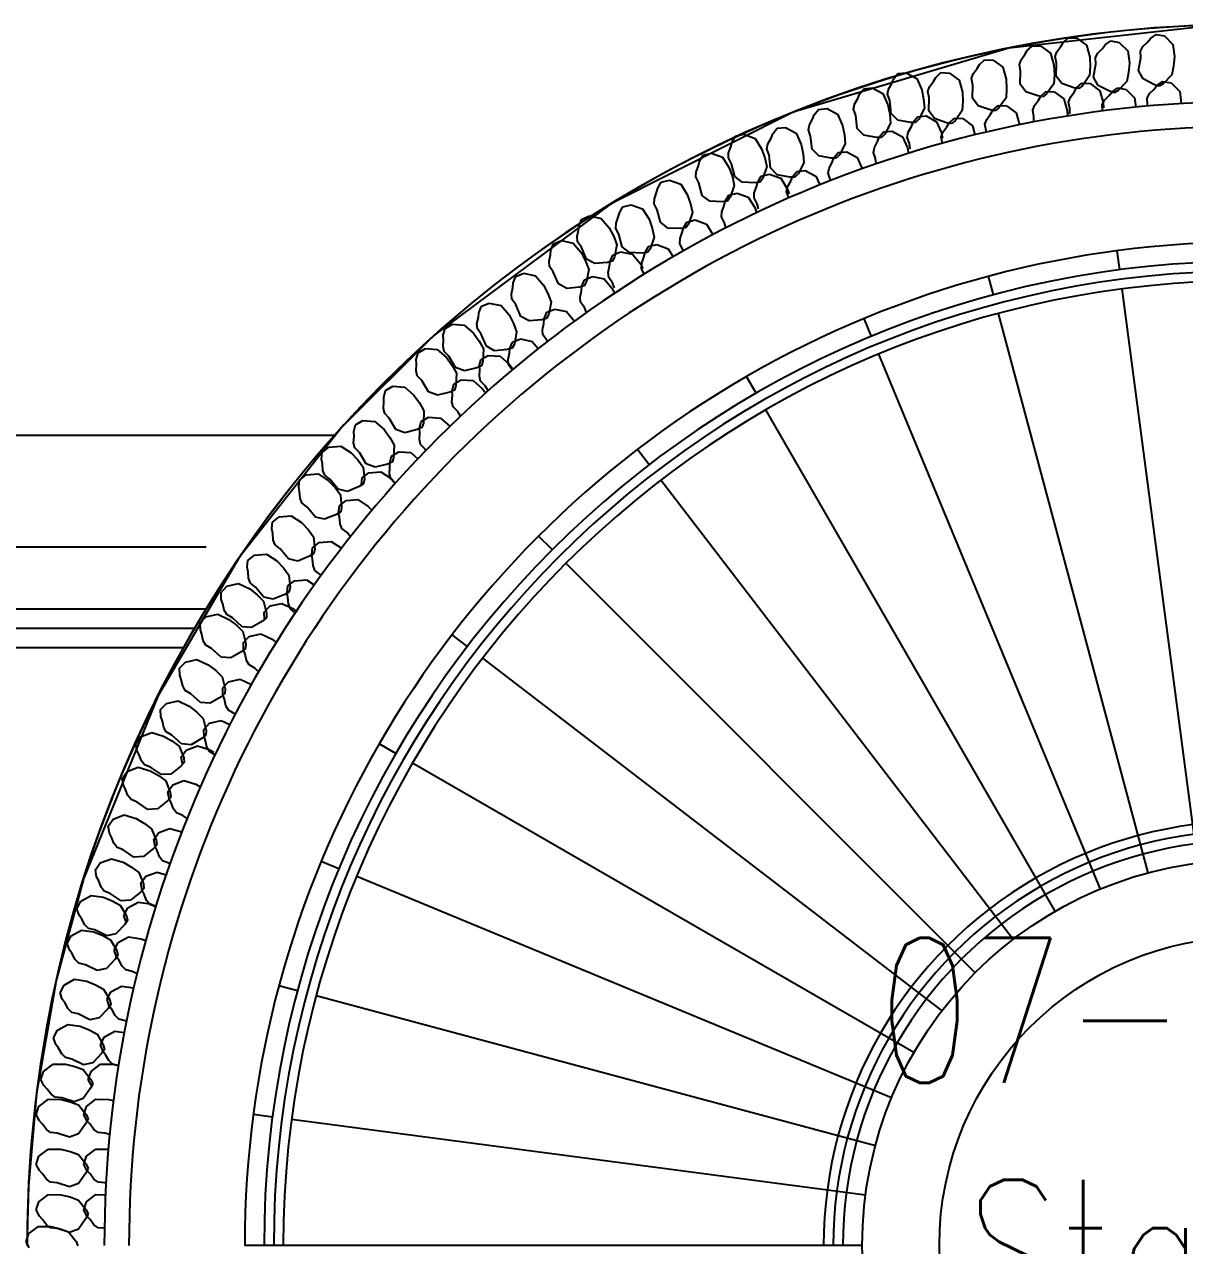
# Model space of a CAD drawing. Extents: x 11182 to 734459, y -1391328 to 152085.
# Drawn here: x 296569 to 299575, y -646761 to -643597 of the extents above; entities that cross this region are included whole.
import ezdxf
from ezdxf.enums import TextEntityAlignment as Align

# ---------------------------------------------------------------- set-up
doc = ezdxf.new("R2010")
doc.units = 0
doc.header["$LTSCALE"] = 500
doc.header["$MEASUREMENT"] = 0
for name, color, linetype in [('0_room_data', 7, 'CONTINUOUS'), ('1_Wall_Exist', 251, 'CONTINUOUS'), ('3_Text', 7, 'CONTINUOUS')]:
    doc.layers.add(name, color=color, linetype=linetype)
doc.styles.add('1_200', font='simplex.shx', dxfattribs={"width": 0.75, "height": 460})

# ---------------------------------------------------------------- blocks, each defined once
blk = doc.blocks.new('room_data')
at = {"layer": '3_Text', "style": '1_200', "width": 0.75}
for tag, p in [('ROOMNUM', (0, 0)), ('ROOMUSE', (0, -575))]:
    blk.add_attdef(tag, text='', height=345, dxfattribs=at).set_placement(p, align=Align.MIDDLE_CENTER)

msp = doc.modelspace()

# ---------------------------------------------------------------- linework, layer by layer
at = {"layer": '1_Wall_Exist'}
for p, q in [((299664.9, -643598.2), (299120.1, -643658.6)), ((299486.6, -643633.3), (299501.3, -643623)), ((299501.3, -643623), (299522.9, -643627.1)), ((299522.9, -643627.1), (299545, -643648.9)), ((299120.1, -643658.6), (298561.4, -643825)), ((299167.7, -643664.8), (299180.9, -643652.6)), ((299180.9, -643652.6), (299202.8, -643653.5)), ((299202.8, -643653.5), (299227.8, -643671.9)), ((299244.5, -643667.9), (299254.6, -643654.4)), ((299254.6, -643654.4), (299260.7, -643643.8)), ((299260.7, -643643.8), (299273.9, -643631.6)), ((299273.9, -643631.6), (299295.8, -643632.5)), ((299295.8, -643632.5), (299320.8, -643650.9)), ((299320.8, -643650.9), (299329.5, -643681.8)), ((299350.3, -643671.6), (299362.2, -643659.7)), ((299362.2, -643659.7), (299369.8, -643650.1)), ((299369.8, -643650.1), (299384.5, -643639.8)), ((299384.5, -643639.8), (299406.1, -643643.9)), ((299406.1, -643643.9), (299428.2, -643665.7)), ((299460.9, -643666.5), (299467.1, -643654.8)), ((299467.1, -643654.8), (299479, -643642.9)), ((299479, -643642.9), (299486.6, -643633.3)), ((299545, -643648.9), (299549.2, -643680.7)), ((299044, -643701.2), (299057.1, -643688.9)), ((299057.1, -643688.9), (299079.1, -643689.9)), ((299079.1, -643689.9), (299104, -643708.3)), ((299147.1, -643701.4), (299151.5, -643688.9)), ((299151.5, -643688.9), (299161.6, -643675.4)), ((299161.6, -643675.4), (299167.7, -643664.8)), ((299227.8, -643671.9), (299236.5, -643702.8)), ((299240.1, -643680.4), (299244.5, -643667.9)), ((299243.3, -643697.2), (299240.1, -643680.4)), ((299329.5, -643681.8), (299330.8, -643706.6)), ((299344.1, -643683.3), (299350.3, -643671.6)), ((299344.9, -643700.4), (299344.1, -643683.3)), ((299428.2, -643665.7), (299432.4, -643697.5)), ((299456, -643716.9), (299461.7, -643683.6)), ((299461.7, -643683.6), (299460.9, -643666.5)), ((299549.2, -643680.7), (299546.9, -643705.4)), ((298820.9, -643738.7), (298832.1, -643724.8)), ((298832.1, -643724.8), (298854, -643722.6)), ((298854, -643722.6), (298881.4, -643737.3)), ((298930.8, -643734.4), (298943.9, -643722.2)), ((298943.9, -643722.2), (298965.9, -643723.1)), ((298965.9, -643723.1), (298990.8, -643741.5)), ((299023.3, -643737.7), (299027.8, -643725.2)), ((299027.8, -643725.2), (299037.9, -643711.8)), ((299037.9, -643711.8), (299044, -643701.2)), ((299104, -643708.3), (299112.7, -643739.2)), ((299150.3, -643718.2), (299147.1, -643701.4)), ((299149.4, -643751.9), (299150.3, -643718.2)), ((299236.5, -643702.8), (299237.8, -643727.6)), ((299242.4, -643730.9), (299243.3, -643697.2)), ((299330.8, -643706.6), (299329.2, -643729.8)), ((299339.2, -643733.7), (299344.9, -643700.4)), ((299430.2, -643722.2), (299425.3, -643745)), ((299432.4, -643697.5), (299430.2, -643722.2)), ((299467.7, -643738.6), (299456, -643716.9)), ((299546.9, -643705.4), (299542.1, -643728.2)), ((298808.3, -643764.9), (298816.3, -643750.1)), ((298816.3, -643750.1), (298820.9, -643738.7)), ((298881.4, -643737.3), (298894.4, -643766.6)), ((298914.6, -643758.5), (298924.6, -643745)), ((298924.6, -643745), (298930.8, -643734.4)), ((298990.8, -643741.5), (298999.5, -643772.4)), ((299026.5, -643754.5), (299023.3, -643737.7)), ((299025.6, -643788.3), (299026.5, -643754.5)), ((299112.7, -643739.2), (299114, -643763.9)), ((299164, -643771.7), (299149.4, -643751.9)), ((299236.2, -643750.8), (299217.6, -643777)), ((299237.8, -643727.6), (299236.2, -643750.8)), ((299257, -643750.7), (299242.4, -643730.9)), ((299288.3, -643761.4), (299257, -643750.7)), ((299295.4, -643761.8), (299308.6, -643749.6)), ((299310.6, -643756), (299301.2, -643763.5)), ((299308.6, -643749.6), (299330.5, -643750.5)), ((299329.2, -643729.8), (299310.6, -643756)), ((299330.5, -643750.5), (299355.5, -643769)), ((299350.9, -643755.4), (299339.2, -643733.7)), ((299380.3, -643770.4), (299350.9, -643755.4)), ((299425.3, -643745), (299403.2, -643768.2)), ((299497.1, -643753.6), (299467.7, -643738.6)), ((299496.5, -643764.6), (299504.1, -643755)), ((299509.6, -643757.5), (299497.1, -643753.6)), ((299504.1, -643755), (299518.8, -643744.8)), ((299520, -643751.4), (299509.6, -643757.5)), ((299518.8, -643744.8), (299540.5, -643748.8)), ((299542.1, -643728.2), (299520, -643751.4)), ((299540.5, -643748.8), (299562.5, -643770.6)), ((298728.3, -643789.1), (298732.9, -643777.7)), ((298732.9, -643777.7), (298744.1, -643763.8)), ((298744.1, -643763.8), (298766, -643761.6)), ((298766, -643761.6), (298793.4, -643776.3)), ((298793.4, -643776.3), (298806.4, -643805.6)), ((298805.7, -643777.9), (298808.3, -643764.9)), ((298811.2, -643794.1), (298805.7, -643777.9)), ((298894.4, -643766.6), (298899.1, -643790.9)), ((298910.1, -643771), (298914.6, -643758.5)), ((298913.3, -643787.8), (298910.1, -643771)), ((298912.4, -643821.5), (298913.3, -643787.8)), ((298999.5, -643772.4), (299000.8, -643797.2)), ((299040.3, -643808.1), (299025.6, -643788.3)), ((299112.5, -643787.2), (299093.9, -643813.4)), ((299114, -643763.9), (299112.5, -643787.2)), ((299195.3, -643782.4), (299164, -643771.7)), ((299208.2, -643784.5), (299195.3, -643782.4)), ((299196.3, -643793.4), (299202.4, -643782.8)), ((299202.4, -643782.8), (299215.6, -643770.6)), ((299217.6, -643777), (299208.2, -643784.5)), ((299215.6, -643770.6), (299237.5, -643771.5)), ((299237.5, -643771.5), (299262.5, -643790)), ((299274.8, -643798.4), (299279.2, -643785.9)), ((299279.2, -643785.9), (299289.3, -643772.4)), ((299301.2, -643763.5), (299288.3, -643761.4)), ((299289.3, -643772.4), (299295.4, -643761.8)), ((299355.5, -643769), (299364.2, -643799.8)), ((299367.8, -643793.3), (299379.7, -643781.4)), ((299379.7, -643781.4), (299387.3, -643771.8)), ((299392.8, -643774.3), (299380.3, -643770.4)), ((299387.3, -643771.8), (299402, -643761.6)), ((299403.2, -643768.2), (299392.8, -643774.3)), ((299402, -643761.6), (299423.7, -643765.6)), ((299423.7, -643765.6), (299445.7, -643787.4)), ((299445.7, -643787.4), (299449, -643811.6)), ((299478.5, -643788.3), (299484.6, -643776.5)), ((299479.3, -643805.4), (299478.5, -643788.3)), ((299484.6, -643776.5), (299496.5, -643764.6)), ((299562.5, -643770.6), (299566.8, -643802.4)), ((298615.6, -643831.3), (298626.8, -643817.4)), ((298626.8, -643817.4), (298648.7, -643815.2)), ((298648.7, -643815.2), (298676, -643829.9)), ((298717.7, -643816.9), (298720.3, -643803.9)), ((298723.2, -643833.1), (298717.7, -643816.9)), ((298720.3, -643803.9), (298728.3, -643789.1)), ((298806.4, -643805.6), (298811.1, -643829.9)), ((298815.1, -643827.6), (298811.2, -643794.1)), ((298900.9, -643814.2), (298886.2, -643842.7)), ((298899.1, -643790.9), (298900.9, -643814.2)), ((299000.8, -643797.2), (298999.2, -643820.4)), ((299071.6, -643818.8), (299040.3, -643808.1)), ((299084.4, -643820.9), (299071.6, -643818.8)), ((299072.5, -643829.8), (299078.7, -643819.2)), ((299078.7, -643819.2), (299091.8, -643806.9)), ((299093.9, -643813.4), (299084.4, -643820.9)), ((299091.8, -643806.9), (299113.8, -643807.9)), ((299113.8, -643807.9), (299138.7, -643826.3)), ((299181.8, -643819.4), (299186.2, -643806.9)), ((299185, -643836.2), (299181.8, -643819.4)), ((299186.2, -643806.9), (299196.3, -643793.4)), ((299262.5, -643790), (299271.2, -643820.8)), ((299278, -643815.2), (299274.8, -643798.4)), ((299277.6, -643828.8), (299278, -643815.2)), ((299361.7, -643805.1), (299367.8, -643793.3)), ((299362.4, -643821.4), (299361.7, -643805.1)), ((299364.2, -643799.8), (299364.9, -643813.5)), ((299478.7, -643808.8), (299479.3, -643805.4)), ((298561.4, -643825), (298088.5, -644062.4)), ((298602.9, -643857.5), (298611, -643842.7)), ((298611, -643842.7), (298615.6, -643831.3)), ((298676, -643829.9), (298689, -643859.2)), ((298727.1, -643866.6), (298723.2, -643833.1)), ((298811.1, -643829.9), (298812.9, -643853.2)), ((298832.4, -643845.1), (298815.1, -643827.6)), ((298864.9, -643851.2), (298832.4, -643845.1)), ((298878, -643851.5), (298864.9, -643851.2)), ((298867.5, -643862), (298872, -643850.6)), ((298872, -643850.6), (298883.3, -643836.6)), ((298886.2, -643842.7), (298878, -643851.5)), ((298883.3, -643836.6), (298905.2, -643834.5)), ((298905.2, -643834.5), (298932.5, -643849.2)), ((298927.1, -643841.3), (298912.4, -643821.5)), ((298958.3, -643852), (298927.1, -643841.3)), ((298932.5, -643849.2), (298945.5, -643878.4)), ((298965.5, -643852.4), (298978.6, -643840.2)), ((298980.6, -643846.6), (298971.2, -643854.1)), ((298978.6, -643840.2), (299000.6, -643841.1)), ((298999.2, -643820.4), (298980.6, -643846.6)), ((299000.6, -643841.1), (299025.5, -643859.6)), ((299058, -643855.8), (299062.5, -643843.2)), ((299062.5, -643843.2), (299072.5, -643829.8)), ((299138.7, -643826.3), (299147.4, -643857.1)), ((299184.6, -643849.8), (299185, -643836.2)), ((299271.2, -643820.8), (299271.9, -643834.5)), ((298411.7, -643887), (298433, -643881.7)), ((298433, -643881.7), (298462.2, -643892.4)), ((298503.7, -643891.7), (298508.2, -643880.4)), ((298508.2, -643880.4), (298519.5, -643866.4)), ((298519.5, -643866.4), (298541.4, -643864.2)), ((298541.4, -643864.2), (298568.7, -643878.9)), ((298568.7, -643878.9), (298581.7, -643908.2)), ((298600.3, -643870.5), (298602.9, -643857.5)), ((298605.9, -643886.7), (298600.3, -643870.5)), ((298689, -643859.2), (298693.8, -643883.5)), ((298744.4, -643884.1), (298727.1, -643866.6)), ((298784, -643889.6), (298795.3, -643875.6)), ((298798.2, -643881.7), (298790, -643890.5)), ((298795.3, -643875.6), (298817.2, -643873.5)), ((298812.9, -643853.2), (298798.2, -643881.7)), ((298817.2, -643873.5), (298844.5, -643888.2)), ((298856.8, -643889.8), (298859.4, -643876.8)), ((298859.4, -643876.8), (298867.5, -643862)), ((298944.8, -643889), (298949.2, -643876.5)), ((298945.5, -643878.4), (298948.1, -643891.9)), ((298949.2, -643876.5), (298959.3, -643863)), ((298971.2, -643854.1), (298958.3, -643852)), ((298959.3, -643863), (298965.5, -643852.4)), ((299025.5, -643859.6), (299032.1, -643883)), ((299061.2, -643872.5), (299058, -643855.8)), ((299061.1, -643876.1), (299061.2, -643872.5)), ((298393.8, -643930.1), (298399.6, -643914.3)), ((298399.6, -643914.3), (298402.5, -643902.4)), ((298402.5, -643902.4), (298411.7, -643887)), ((298462.2, -643892.4), (298479.2, -643919.5)), ((298493, -643919.5), (298495.6, -643906.5)), ((298495.6, -643906.5), (298503.7, -643891.7)), ((298581.7, -643908.2), (298586.5, -643932.5)), ((298609.8, -643920.2), (298605.9, -643886.7)), ((298695.6, -643906.8), (298680.9, -643935.3)), ((298693.8, -643883.5), (298695.6, -643906.8)), ((298776.9, -643890.2), (298744.4, -643884.1)), ((298771.4, -643915.8), (298779.5, -643901)), ((298790, -643890.5), (298776.9, -643890.2)), ((298779.5, -643901), (298784, -643889.6)), ((298844.5, -643888.2), (298857.5, -643917.4)), ((298862.4, -643905.9), (298856.8, -643889.8)), ((298863.9, -643919.4), (298862.4, -643905.9)), ((298947.9, -643905.1), (298944.8, -643889)), ((298318.5, -643951.4), (298327.7, -643936)), ((298327.7, -643936), (298349, -643930.7)), ((298349, -643930.7), (298378.2, -643941.4)), ((298378.2, -643941.4), (298395.2, -643968.5)), ((298393, -643943.3), (298393.8, -643930.1)), ((298400.8, -643958.5), (298393, -643943.3)), ((298479.2, -643919.5), (298487.4, -643942.9)), ((298487.4, -643942.9), (298492.5, -643965.7)), ((298498.6, -643935.7), (298493, -643919.5)), ((298502.5, -643969.2), (298498.6, -643935.7)), ((298586.5, -643932.5), (298588.3, -643955.8)), ((298627.1, -643937.7), (298609.8, -643920.2)), ((298659.6, -643943.8), (298627.1, -643937.7)), ((298672.7, -643944.1), (298659.6, -643943.8)), ((298662.1, -643954.6), (298666.7, -643943.2)), ((298666.7, -643943.2), (298678, -643929.2)), ((298680.9, -643935.3), (298672.7, -643944.1)), ((298678, -643929.2), (298699.8, -643927.1)), ((298699.8, -643927.1), (298727.2, -643941.8)), ((298727.2, -643941.8), (298740.1, -643971)), ((298768.8, -643928.8), (298771.4, -643915.8)), ((298774.4, -643944.9), (298768.8, -643928.8)), ((298775.9, -643958.4), (298774.4, -643944.9)), ((298857.5, -643917.4), (298860.1, -643930.9)), ((298309.8, -643979.1), (298315.6, -643963.3)), ((298315.6, -643963.3), (298318.5, -643951.4)), ((298395.2, -643968.5), (298403.4, -643991.9)), ((298409.5, -643991.2), (298400.8, -643958.5)), ((298492.5, -643965.7), (298482, -643996)), ((298519.8, -643986.7), (298502.5, -643969.2)), ((298559.4, -643992.2), (298570.6, -643978.3)), ((298570.6, -643978.3), (298592.5, -643976.1)), ((298588.3, -643955.8), (298573.6, -643984.3)), ((298592.5, -643976.1), (298619.8, -643990.8)), ((298651.5, -643982.4), (298654.1, -643969.4)), ((298654.1, -643969.4), (298662.1, -643954.6)), ((298210, -644021.2), (298219.2, -644005.7)), ((298219.2, -644005.7), (298240.5, -644000.5)), ((298240.5, -644000.5), (298269.7, -644011.1)), ((298309, -643992.3), (298309.8, -643979.1)), ((298316.8, -644007.5), (298309, -643992.3)), ((298325.5, -644040.2), (298316.8, -644007.5)), ((298403.4, -643991.9), (298408.5, -644014.7)), ((298429.1, -644006.1), (298409.5, -643991.2)), ((298462.1, -644007.5), (298429.1, -644006.1)), ((298475.1, -644005.9), (298462.1, -644007.5)), ((298466.2, -644017.8), (298469.1, -644005.9)), ((298469.1, -644005.9), (298478.2, -643990.5)), ((298482, -643996), (298475.1, -644005.9)), ((298478.2, -643990.5), (298499.6, -643985.2)), ((298499.6, -643985.2), (298528.7, -643995.8)), ((298552.3, -643992.9), (298519.8, -643986.7)), ((298528.7, -643995.8), (298545.8, -644023)), ((298546.7, -644018.4), (298554.8, -644003.6)), ((298565.3, -643993.1), (298552.3, -643992.9)), ((298554.8, -644003.6), (298559.4, -643992.2)), ((298573.6, -643984.3), (298565.3, -643993.1)), ((298619.8, -643990.8), (298629.7, -644013.1)), ((298657, -643998.5), (298651.5, -643982.4)), ((298657.4, -644002), (298657, -643998.5)), ((298201.3, -644048.8), (298207.1, -644033.1)), ((298207.1, -644033.1), (298210, -644021.2)), ((298269.7, -644011.1), (298286.7, -644038.3)), ((298286.7, -644038.3), (298294.9, -644061.7)), ((298345.1, -644055.1), (298325.5, -644040.2)), ((298385.1, -644054.9), (298394.2, -644039.5)), ((298394.2, -644039.5), (298415.6, -644034.2)), ((298408.5, -644014.7), (298398, -644045)), ((298415.6, -644034.2), (298444.7, -644044.8)), ((298459.6, -644046.8), (298460.3, -644033.6)), ((298460.3, -644033.6), (298466.2, -644017.8)), ((298544.1, -644031.4), (298546.7, -644018.4)), ((298549.5, -644046.9), (298544.1, -644031.4)), ((298545.8, -644023), (298550.3, -644035.9)), ((298088.5, -644062.4), (297630.2, -644403.4)), ((298110.8, -644085), (298119.9, -644069.5)), ((298119.9, -644069.5), (298141.3, -644064.3)), ((298141.3, -644064.3), (298170.4, -644074.9)), ((298200.5, -644062.1), (298201.3, -644048.8)), ((298208.3, -644077.3), (298200.5, -644062.1)), ((298294.9, -644061.7), (298300, -644084.4)), ((298378.1, -644056.5), (298345.1, -644055.1)), ((298376.3, -644082.6), (298382.2, -644066.8)), ((298391.1, -644054.9), (298378.1, -644056.5)), ((298382.2, -644066.8), (298385.1, -644054.9)), ((298398, -644045), (298391.1, -644054.9)), ((298444.7, -644044.8), (298461.8, -644072)), ((298467.4, -644062), (298459.6, -644046.8)), ((298461.8, -644072), (298466.3, -644084.9)), ((298470.9, -644075.2), (298467.4, -644062)), ((298006.1, -644118.3), (298013, -644101.7)), ((298013, -644101.7), (298033.4, -644093.5)), ((298033.4, -644093.5), (298063.7, -644099.9)), ((298063.7, -644099.9), (298084.5, -644124.3)), ((298102, -644112.6), (298107.9, -644096.9)), ((298107.9, -644096.9), (298110.8, -644085)), ((298170.4, -644074.9), (298187.5, -644102.1)), ((298187.5, -644102.1), (298195.7, -644125.5)), ((298217, -644109.9), (298208.3, -644077.3)), ((298285.7, -644109.2), (298307.1, -644103.9)), ((298300, -644084.4), (298289.5, -644114.8)), ((298307.1, -644103.9), (298336.2, -644114.6)), ((298375.6, -644095.8), (298376.3, -644082.6)), ((298383.4, -644111), (298375.6, -644095.8)), ((298001.4, -644146.9), (298005, -644130.5)), ((298005, -644130.5), (298006.1, -644118.3)), ((298084.5, -644124.3), (298095.9, -644146.3)), ((298101.3, -644125.9), (298102, -644112.6)), ((298109.1, -644141.1), (298101.3, -644125.9)), ((298195.7, -644125.5), (298200.7, -644148.2)), ((298236.6, -644124.8), (298217, -644109.9)), ((298269.6, -644126.3), (298236.6, -644124.8)), ((298267.8, -644152.3), (298273.7, -644136.6)), ((298282.6, -644124.6), (298269.6, -644126.3)), ((298273.7, -644136.6), (298276.6, -644124.6)), ((298276.6, -644124.6), (298285.7, -644109.2)), ((298289.5, -644114.8), (298282.6, -644124.6)), ((298336.2, -644114.6), (298353.2, -644141.7)), ((298386.9, -644124.2), (298383.4, -644111)), ((297933.1, -644182.3), (297940, -644165.7)), ((297940, -644165.7), (297960.4, -644157.5)), ((297960.4, -644157.5), (297990.7, -644163.9)), ((297990.7, -644163.9), (298011.5, -644188.3)), ((298002.5, -644160.2), (298001.4, -644146.9)), ((298012.4, -644174.1), (298002.5, -644160.2)), ((298095.9, -644146.3), (298104.2, -644168.1)), ((298104.2, -644168.1), (298098.1, -644199.7)), ((298117.7, -644173.7), (298109.1, -644141.1)), ((298186.5, -644173), (298207.8, -644167.7)), ((298200.7, -644148.2), (298190.2, -644178.6)), ((298207.8, -644167.7), (298237, -644178.4)), ((298267.1, -644165.6), (298267.8, -644152.3)), ((298274.9, -644180.8), (298267.1, -644165.6)), ((297928.4, -644210.9), (297932, -644194.5)), ((297932, -644194.5), (297933.1, -644182.3)), ((298011.5, -644188.3), (298022.9, -644210.3)), ((298025.6, -644205.2), (298012.4, -644174.1)), ((298086.7, -644211.3), (298093.6, -644194.7)), ((298098.1, -644199.7), (298092.7, -644210.4)), ((298093.6, -644194.7), (298113.9, -644186.4)), ((298113.9, -644186.4), (298144.3, -644192.8)), ((298137.3, -644188.6), (298117.7, -644173.7)), ((298170.4, -644190), (298137.3, -644188.6)), ((298144.3, -644192.8), (298165, -644217.3)), ((298183.3, -644188.4), (298170.4, -644190)), ((298174.4, -644200.3), (298177.3, -644188.4)), ((298177.3, -644188.4), (298186.5, -644173)), ((298190.2, -644178.6), (298183.3, -644188.4)), ((298237, -644178.4), (298249.9, -644199)), ((298275.8, -644184.2), (298274.9, -644180.8)), ((299407.1, -644233.1), (299400.6, -644183.6)), ((297929.5, -644224.2), (297928.4, -644210.9)), ((297939.4, -644238.1), (297929.5, -644224.2)), ((298022.9, -644210.3), (298031.2, -644232.1)), ((298047.2, -644217.1), (298025.6, -644205.2)), ((298080.1, -644213.8), (298047.2, -644217.1)), ((298092.7, -644210.4), (298080.1, -644213.8)), ((298082, -644239.9), (298085.5, -644223.5)), ((298085.5, -644223.5), (298086.7, -644211.3)), ((298165, -644217.3), (298171.4, -644229.4)), ((298167.8, -644229.4), (298168.5, -644216.1)), ((298175.3, -644243.9), (298167.8, -644229.4)), ((298168.5, -644216.1), (298174.4, -644200.3)), ((297835.7, -644266.8), (297842.5, -644250.2)), ((297842.5, -644250.2), (297862.9, -644241.9)), ((297862.9, -644241.9), (297893.3, -644248.3)), ((297893.3, -644248.3), (297914, -644272.8)), ((297952.6, -644269.2), (297939.4, -644238.1)), ((298013.7, -644275.3), (298020.6, -644258.7)), ((298020.6, -644258.7), (298040.9, -644250.4)), ((298031.2, -644232.1), (298025.1, -644263.7)), ((298040.9, -644250.4), (298071.3, -644256.8)), ((298071.3, -644256.8), (298092, -644281.3)), ((298083.1, -644253.1), (298082, -644239.9)), ((298093, -644267), (298083.1, -644253.1)), ((299080, -644298.2), (299067, -644249.9)), ((297830.9, -644295.4), (297834.5, -644279)), ((297834.5, -644279), (297835.7, -644266.8)), ((297914, -644272.8), (297925.4, -644294.8)), ((297974.2, -644281.1), (297952.6, -644269.2)), ((298007.1, -644277.8), (297974.2, -644281.1)), ((298019.7, -644274.4), (298007.1, -644277.8)), ((298009, -644303.9), (298012.5, -644287.5)), ((298012.5, -644287.5), (298013.7, -644275.3)), ((298025.1, -644263.7), (298019.7, -644274.4)), ((298092, -644281.3), (298098.4, -644293.4)), ((298098.3, -644279.6), (298093, -644267)), ((299609.4, -645769.9), (299413.6, -644282.7)), ((297753.3, -644327.5), (297773.7, -644319.2)), ((297773.7, -644319.2), (297804.1, -644325.6)), ((297804.1, -644325.6), (297824.8, -644350.1)), ((297832.1, -644308.7), (297830.9, -644295.4)), ((297842, -644322.6), (297832.1, -644308.7)), ((297855.1, -644353.6), (297842, -644322.6)), ((297925.4, -644294.8), (297933.7, -644316.6)), ((297933.7, -644316.6), (297927.6, -644348.1)), ((298010.1, -644317.1), (298009, -644303.9)), ((298020, -644331), (298010.1, -644317.1)), ((297741.7, -644372.7), (297745.3, -644356.3)), ((297745.3, -644356.3), (297746.5, -644344.1)), ((297746.5, -644344.1), (297753.3, -644327.5)), ((297824.8, -644350.1), (297836.3, -644372.1)), ((297876.7, -644365.6), (297855.1, -644353.6)), ((297916.2, -644359.7), (297923.1, -644343.1)), ((297927.6, -644348.1), (297922.2, -644358.9)), ((297923.1, -644343.1), (297943.5, -644334.9)), ((297943.5, -644334.9), (297973.8, -644341.3)), ((297973.8, -644341.3), (297994.5, -644365.7)), ((298025.3, -644343.6), (298020, -644331)), ((299481.1, -645795.4), (299092.9, -644346.5)), ((297654.5, -644402.7), (297658.9, -644385.3)), ((297658.9, -644385.3), (297677.9, -644374.2)), ((297677.9, -644374.2), (297708.9, -644376.2)), ((297708.9, -644376.2), (297732.9, -644397.5)), ((297742.9, -644385.9), (297741.7, -644372.7)), ((297752.8, -644399.9), (297742.9, -644385.9)), ((297836.3, -644372.1), (297844.5, -644393.9)), ((297909.6, -644362.3), (297876.7, -644365.6)), ((297922.2, -644358.9), (297909.6, -644362.3)), ((297911.5, -644388.4), (297915.1, -644371.9)), ((297912.7, -644401.6), (297911.5, -644388.4)), ((297915.1, -644371.9), (297916.2, -644359.7)), ((298764.1, -644405.4), (298745, -644359.2)), ((297630.2, -644403.4), (297391.4, -644641)), ((297653.9, -644431.7), (297655.1, -644414.9)), ((297655.1, -644414.9), (297654.5, -644402.7)), ((297732.9, -644397.5), (297747.3, -644417.7)), ((297747.3, -644417.7), (297758.6, -644438.1)), ((297766, -644430.9), (297752.8, -644399.9)), ((297827.1, -644437), (297833.9, -644420.4)), ((297833.9, -644420.4), (297854.3, -644412.2)), ((297844.5, -644393.9), (297838.5, -644425.4)), ((297854.3, -644412.2), (297884.7, -644418.6)), ((297884.7, -644418.6), (297900.4, -644437.2)), ((297922.5, -644415.5), (297912.7, -644401.6)), ((297923.9, -644418.8), (297922.5, -644415.5)), ((297584.5, -644465.7), (297588.9, -644448.3)), ((297588.9, -644448.3), (297607.9, -644437.2)), ((297607.9, -644437.2), (297638.9, -644439.2)), ((297638.9, -644439.2), (297662.9, -644460.5)), ((297656.9, -644444.6), (297653.9, -644431.7)), ((297668.7, -644457), (297656.9, -644444.6)), ((297758.6, -644438.1), (297757.1, -644470.1)), ((297787.5, -644442.9), (297766, -644430.9)), ((297820.4, -644439.6), (297787.5, -644442.9)), ((297833, -644436.1), (297820.4, -644439.6)), ((297822.3, -644465.6), (297825.9, -644449.2)), ((297825.9, -644449.2), (297827.1, -644437)), ((297838.5, -644425.4), (297833, -644436.1)), ((299357.3, -645837.4), (298783.2, -644451.6)), ((297583.9, -644494.7), (297585.1, -644477.9)), ((297585.1, -644477.9), (297584.5, -644465.7)), ((297662.9, -644460.5), (297677.3, -644480.7)), ((297686.1, -644485.9), (297668.7, -644457)), ((297677.3, -644480.7), (297688.6, -644501.1)), ((297753.2, -644481.5), (297741.3, -644486.7)), ((297747.5, -644483.2), (297751.9, -644465.8)), ((297749.1, -644491.5), (297748.5, -644479.2)), ((297751.9, -644465.8), (297770.9, -644454.8)), ((297757.1, -644470.1), (297753.2, -644481.5)), ((297770.9, -644454.8), (297801.9, -644456.8)), ((297801.9, -644456.8), (297825.9, -644478)), ((297823.5, -644478.9), (297822.3, -644465.6)), ((297832.9, -644492.2), (297823.5, -644478.9)), ((297825.9, -644478), (297833.8, -644489.1)), ((297586.9, -644507.6), (297583.9, -644494.7)), ((297598.7, -644520), (297586.9, -644507.6)), ((297709.2, -644494.7), (297686.1, -644485.9)), ((297688.6, -644501.1), (297687.1, -644533.1)), ((297741.3, -644486.7), (297709.2, -644494.7)), ((297747.9, -644508.2), (297749.1, -644491.5)), ((297750.9, -644521.2), (297747.9, -644508.2)), ((298464.9, -644552.9), (298439.9, -644509.6)), ((297500, -644563.2), (297504.5, -644545.8)), ((297504.5, -644545.8), (297523.5, -644534.7)), ((297523.5, -644534.7), (297554.4, -644536.7)), ((297554.4, -644536.7), (297578.4, -644558)), ((297616.1, -644548.9), (297598.7, -644520)), ((297683.2, -644544.5), (297671.3, -644549.7)), ((297677.5, -644546.2), (297681.9, -644528.8)), ((297678.1, -644558.5), (297677.5, -644546.2)), ((297681.9, -644528.8), (297700.9, -644517.8)), ((297687.1, -644533.1), (297683.2, -644544.5)), ((297700.9, -644517.8), (297731.9, -644519.8)), ((297731.9, -644519.8), (297755.9, -644541)), ((297762.7, -644533.5), (297750.9, -644521.2)), ((297755.9, -644541), (297763.8, -644552.1)), ((297769.7, -644545.2), (297762.7, -644533.5)), ((297499.4, -644592.2), (297500.6, -644575.4)), ((297500.6, -644575.4), (297500, -644563.2)), ((297578.4, -644558), (297592.9, -644578.1)), ((297592.9, -644578.1), (297604.2, -644598.6)), ((297639.2, -644557.7), (297616.1, -644548.9)), ((297671.3, -644549.7), (297639.2, -644557.7)), ((297676.9, -644575.2), (297678.1, -644558.5)), ((297679.9, -644588.2), (297676.9, -644575.2)), ((297502.5, -644605.1), (297499.4, -644592.2)), ((297514.2, -644617.5), (297502.5, -644605.1)), ((297604.2, -644598.6), (297602.7, -644630.6)), ((297691.7, -644600.5), (297679.9, -644588.2)), ((297698.7, -644612.2), (297691.7, -644600.5)), ((299239.9, -645895.2), (298489.9, -644596.2)), ((297391.4, -644641), (297125.8, -644978.8)), ((297422.8, -644652.4), (297427.2, -644635)), ((297427.2, -644635), (297446.2, -644623.9)), ((297446.2, -644623.9), (297477.2, -644625.9)), ((297477.2, -644625.9), (297501.2, -644647.2)), ((297531.7, -644646.4), (297514.2, -644617.5)), ((297598.8, -644642), (297586.8, -644647.2)), ((297593, -644643.7), (297597.5, -644626.3)), ((297597.5, -644626.3), (297616.5, -644615.2)), ((297602.7, -644630.6), (297598.8, -644642)), ((297616.5, -644615.2), (297647.4, -644617.3)), ((297647.4, -644617.3), (297671.4, -644638.5)), ((290889.8, -644661.3), (297373.3, -644661.3)), ((297422.1, -644681.4), (297423.3, -644664.6)), ((297423.3, -644664.6), (297422.8, -644652.4)), ((297501.2, -644647.2), (297515.6, -644667.3)), ((297515.6, -644667.3), (297526.9, -644687.7)), ((297554.7, -644655.2), (297531.7, -644646.4)), ((297586.8, -644647.2), (297554.7, -644655.2)), ((297592.4, -644672.7), (297593.6, -644656)), ((297595.4, -644685.7), (297592.4, -644672.7)), ((297593.6, -644656), (297593, -644643.7)), ((297338.7, -644723.8), (297340.6, -644706)), ((297340.6, -644706), (297357.9, -644692.3)), ((297357.9, -644692.3), (297388.8, -644689.9)), ((297388.8, -644689.9), (297415.6, -644707.5)), ((297425.2, -644694.3), (297422.1, -644681.4)), ((297436.9, -644706.7), (297425.2, -644694.3)), ((297520.2, -644715.5), (297539.2, -644704.4)), ((297526.9, -644687.7), (297525.4, -644719.8)), ((297539.2, -644704.4), (297570.1, -644706.4)), ((297607.2, -644698), (297595.4, -644685.7)), ((297609, -644701.1), (297607.2, -644698)), ((298187.6, -644738.2), (298157.2, -644698.6)), ((297341.1, -644735.8), (297338.7, -644723.8)), ((297342.3, -644752.6), (297341.1, -644735.8)), ((297415.6, -644707.5), (297432.8, -644725.4)), ((297432.8, -644725.4), (297446.8, -644744)), ((297454.4, -644735.6), (297436.9, -644706.7)), ((297477.5, -644744.3), (297454.4, -644735.6)), ((297509.6, -644736.4), (297477.5, -644744.3)), ((297521.5, -644731.2), (297509.6, -644736.4)), ((297515.8, -644732.9), (297520.2, -644715.5)), ((297516.3, -644745.1), (297515.8, -644732.9)), ((297525.4, -644719.8), (297521.5, -644731.2)), ((297570.1, -644706.4), (297588.4, -644722.6)), ((297281.6, -644778), (297298.9, -644764.3)), ((297298.9, -644764.3), (297329.8, -644761.9)), ((297329.8, -644761.9), (297356.6, -644779.5)), ((297347.1, -644765), (297342.3, -644752.6)), ((297360.5, -644775.6), (297347.1, -644765)), ((297444.1, -644772.4), (297461.4, -644758.8)), ((297446.8, -644744), (297449.9, -644775.9)), ((297461.4, -644758.8), (297492.3, -644756.4)), ((297492.3, -644756.4), (297519.1, -644774)), ((297515.1, -644761.9), (297516.3, -644745.1)), ((297518.2, -644774.8), (297515.1, -644761.9)), ((297279.7, -644795.8), (297281.6, -644778)), ((297282.1, -644807.8), (297279.7, -644795.8)), ((297356.6, -644779.5), (297373.8, -644797.4)), ((297381.9, -644801.7), (297360.5, -644775.6)), ((297373.8, -644797.4), (297387.8, -644816)), ((297436.6, -644794.6), (297406, -644807.1)), ((297447.7, -644787.8), (297436.6, -644794.6)), ((297442.2, -644790.3), (297444.1, -644772.4)), ((297449.9, -644775.9), (297447.7, -644787.8)), ((297529.4, -644786.7), (297518.2, -644774.8)), ((297519.1, -644774), (297528.6, -644783.8)), ((299131.2, -645967.9), (298218, -644777.9)), ((297283.3, -644824.6), (297282.1, -644807.8)), ((297288.1, -644837), (297283.3, -644824.6)), ((297406, -644807.1), (297381.9, -644801.7)), ((297385.1, -644844.4), (297402.4, -644830.8)), ((297387.8, -644816), (297390.9, -644847.9)), ((297402.4, -644830.8), (297433.3, -644828.4)), ((297433.3, -644828.4), (297460.1, -644846)), ((297301.5, -644847.6), (297288.1, -644837)), ((297322.9, -644873.7), (297301.5, -644847.6)), ((297388.7, -644859.8), (297377.6, -644866.6)), ((297383.2, -644862.3), (297385.1, -644844.4)), ((297385.6, -644874.3), (297383.2, -644862.3)), ((297390.9, -644847.9), (297388.7, -644859.8)), ((297460.1, -644846), (297469.6, -644855.8)), ((297210, -644904.3), (297211.9, -644886.5)), ((297211.9, -644886.5), (297229.2, -644872.8)), ((297229.2, -644872.8), (297260.1, -644870.4)), ((297260.1, -644870.4), (297286.9, -644888)), ((297286.9, -644888), (297304.1, -644905.9)), ((297347, -644879.1), (297322.9, -644873.7)), ((297377.6, -644866.6), (297347, -644879.1)), ((297386.8, -644891.1), (297385.6, -644874.3)), ((297391.6, -644903.5), (297386.8, -644891.1)), ((297212.3, -644916.4), (297210, -644904.3)), ((297213.5, -644933.1), (297212.3, -644916.4)), ((297304.1, -644905.9), (297318.1, -644924.5)), ((297318.1, -644924.5), (297321.2, -644956.5)), ((297405, -644914), (297391.6, -644903.5)), ((297413.6, -644924.6), (297405, -644914)), ((297936.8, -644958.1), (297901.5, -644922.8)), ((297936.8, -644958.1), (297901.5, -644922.8)), ((290889.8, -644951.2), (297040.2, -644951.2)), ((297218.4, -644945.5), (297213.5, -644933.1)), ((297231.8, -644956.1), (297218.4, -644945.5)), ((297253.2, -644982.2), (297231.8, -644956.1)), ((297313.5, -644970.8), (297315.4, -644953)), ((297315.4, -644953), (297332.7, -644939.3)), ((297321.2, -644956.5), (297319, -644968.3)), ((297332.7, -644939.3), (297363.6, -644936.9)), ((297363.6, -644936.9), (297390.3, -644954.5)), ((297125.8, -644978.8), (296915.3, -645335.6)), ((297146.2, -645003.6), (297148.1, -644985.8)), ((297148.1, -644985.8), (297165.4, -644972.1)), ((297165.4, -644972.1), (297196.3, -644969.7)), ((297196.3, -644969.7), (297223.1, -644987.3)), ((297223.1, -644987.3), (297240.3, -645005.2)), ((297277.2, -644987.6), (297253.2, -644982.2)), ((297307.9, -644975.1), (297277.2, -644987.6)), ((297319, -644968.3), (297307.9, -644975.1)), ((297315.8, -644982.8), (297313.5, -644970.8)), ((297317, -644999.6), (297315.8, -644982.8)), ((297148.5, -645015.6), (297146.2, -645003.6)), ((297149.7, -645032.4), (297148.5, -645015.6)), ((297240.3, -645005.2), (297254.3, -645023.8)), ((297321.9, -645012), (297317, -644999.6)), ((297335.3, -645022.6), (297321.9, -645012)), ((299032.8, -646054.2), (297972.2, -644993.5)), ((297078.4, -645069), (297093.5, -645053)), ((297093.5, -645053), (297123.8, -645046.2)), ((297123.8, -645046.2), (297152.8, -645059.9)), ((297154.6, -645044.8), (297149.7, -645032.4)), ((297168, -645055.4), (297154.6, -645044.8)), ((297249.7, -645070.1), (297251.6, -645052.2)), ((297251.6, -645052.2), (297268.9, -645038.6)), ((297254.3, -645023.8), (297257.4, -645055.7)), ((297268.9, -645038.6), (297299.8, -645036.1)), ((297299.8, -645036.1), (297320.2, -645049.5)), ((297337.5, -645025.3), (297335.3, -645022.6)), ((297079.1, -645086.9), (297078.4, -645069)), ((297152.8, -645059.9), (297172.4, -645075.1)), ((297189.4, -645081.4), (297168, -645055.4)), ((297172.4, -645075.1), (297188.9, -645091.5)), ((297213.5, -645086.8), (297189.4, -645081.4)), ((297244.1, -645074.4), (297213.5, -645086.8)), ((297255.2, -645067.6), (297244.1, -645074.4)), ((297252, -645082.1), (297249.7, -645070.1)), ((297253.2, -645098.9), (297252, -645082.1)), ((297257.4, -645055.7), (297255.2, -645067.6)), ((290689.9, -645111.3), (297040.2, -645111.3)), ((297083.1, -645098.5), (297079.1, -645086.9)), ((297086.6, -645115), (297083.1, -645098.5)), ((297093.2, -645126.5), (297086.6, -645115)), ((297188.9, -645091.5), (297196.5, -645122.7)), ((297190.3, -645120.1), (297205.4, -645104.1)), ((297205.4, -645104.1), (297235.7, -645097.3)), ((297235.7, -645097.3), (297264.7, -645110.9)), ((297258.1, -645111.2), (297253.2, -645098.9)), ((297270.9, -645121.4), (297258.1, -645111.2)), ((297264.7, -645110.9), (297275.5, -645119.3)), ((297024.4, -645148), (297039.5, -645132)), ((297025.1, -645165.9), (297024.4, -645148)), ((297039.5, -645132), (297069.8, -645125.2)), ((297069.8, -645125.2), (297098.8, -645138.9)), ((297108, -645135.1), (297093.2, -645126.5)), ((297098.8, -645138.9), (297118.4, -645154.1)), ((297132.9, -645157.8), (297108, -645135.1)), ((297186, -645143.1), (297157.5, -645159.8)), ((297196, -645134.8), (297186, -645143.1)), ((297191, -645138), (297190.3, -645120.1)), ((297196.5, -645122.7), (297196, -645134.8)), ((290915.8, -645161.3), (297010.3, -645161.3)), ((297029.1, -645177.5), (297025.1, -645165.9)), ((297032.6, -645194), (297029.1, -645177.5)), ((297118.4, -645154.1), (297134.9, -645170.5)), ((297157.5, -645159.8), (297132.9, -645157.8)), ((297134.9, -645170.5), (297142.5, -645201.7)), ((297151.4, -645183.1), (297181.7, -645176.3)), ((297181.7, -645176.3), (297210.7, -645189.9)), ((297716.9, -645208.9), (297677.2, -645178.5)), ((290689.9, -645211.3), (296981.6, -645211.3)), ((297039.2, -645205.5), (297032.6, -645194)), ((297054, -645214.1), (297039.2, -645205.5)), ((297136.3, -645199.1), (297151.4, -645183.1)), ((297137, -645217), (297136.3, -645199.1)), ((297142.5, -645201.7), (297142, -645213.8)), ((297210.7, -645189.9), (297221.5, -645198.3)), ((296986, -645249.4), (297016.2, -645242.6)), ((297016.2, -645242.6), (297045.2, -645256.2)), ((297078.9, -645236.8), (297054, -645214.1)), ((297103.5, -645238.8), (297078.9, -645236.8)), ((297132, -645222.1), (297103.5, -645238.8)), ((297142, -645213.8), (297132, -645222.1)), ((297141, -645228.6), (297137, -645217)), ((297144.6, -645245), (297141, -645228.6)), ((298946.6, -646152.5), (297756.6, -645239.4)), ((296970.8, -645265.3), (296986, -645249.4)), ((296971.5, -645283.3), (296970.8, -645265.3)), ((297045.2, -645256.2), (297064.8, -645271.5)), ((297064.8, -645271.5), (297081.4, -645287.9)), ((297151.1, -645256.6), (297144.6, -645245)), ((297165.9, -645265.1), (297151.1, -645256.6)), ((297175.9, -645274.3), (297165.9, -645265.1)), ((296975.5, -645294.9), (296971.5, -645283.3)), ((296979.1, -645311.3), (296975.5, -645294.9)), ((297081.4, -645287.9), (297089, -645319.1)), ((297082.8, -645316.4), (297097.9, -645300.4)), ((297097.9, -645300.4), (297128.1, -645293.6)), ((297128.1, -645293.6), (297157.1, -645307.2)), ((296915.3, -645335.6), (296721.9, -645811.3)), ((296985.6, -645322.8), (296979.1, -645311.3)), ((297000.4, -645331.4), (296985.6, -645322.8)), ((297025.3, -645354.2), (297000.4, -645331.4)), ((297088.5, -645331.1), (297078.4, -645339.4)), ((297083.4, -645334.3), (297082.8, -645316.4)), ((297087.4, -645345.9), (297083.4, -645334.3)), ((297089, -645319.1), (297088.5, -645331.1)), ((296921.8, -645372.7), (296936.9, -645356.7)), ((296936.9, -645356.7), (296967.2, -645349.9)), ((296967.2, -645349.9), (296996.2, -645363.5)), ((296996.2, -645363.5), (297015.8, -645378.8)), ((297049.9, -645356.1), (297025.3, -645354.2)), ((297078.4, -645339.4), (297049.9, -645356.1)), ((297091, -645362.4), (297087.4, -645345.9)), ((297097.5, -645373.9), (297091, -645362.4)), ((296922.5, -645390.6), (296921.8, -645372.7)), ((296926.5, -645402.2), (296922.5, -645390.6)), ((297015.8, -645378.8), (297032.3, -645395.2)), ((297032.3, -645395.2), (297039.9, -645426.4)), ((297048.8, -645407.8), (297079.1, -645401)), ((297079.1, -645401), (297101.2, -645411.3)), ((297112.3, -645382.5), (297097.5, -645373.9)), ((297114.9, -645384.8), (297112.3, -645382.5)), ((296870.1, -645442.9), (296899.1, -645431.9)), ((296899.1, -645431.9), (296929.8, -645441.2)), ((296930.1, -645418.6), (296926.5, -645402.2)), ((296936.6, -645430.2), (296930.1, -645418.6)), ((296951.4, -645438.7), (296936.6, -645430.2)), ((297033.7, -645423.7), (297048.8, -645407.8)), ((297034.4, -645441.7), (297033.7, -645423.7)), ((297039.9, -645426.4), (297039.4, -645438.4)), ((296857.5, -645460.9), (296870.1, -645442.9)), ((296860.7, -645478.5), (296857.5, -645460.9)), ((296929.8, -645441.2), (296951.3, -645453.6)), ((296951.3, -645453.6), (296970.1, -645467.5)), ((296976.3, -645461.5), (296951.4, -645438.7)), ((297000.9, -645463.4), (296976.3, -645461.5)), ((297029.4, -645446.8), (297000.9, -645463.4)), ((297039.4, -645438.4), (297029.4, -645446.8)), ((297038.4, -645453.3), (297034.4, -645441.7)), ((297042, -645469.7), (297038.4, -645453.3)), ((297531.6, -645486.3), (297488.3, -645461.3)), ((296866.3, -645489.4), (296860.7, -645478.5)), ((296872.1, -645505.2), (296866.3, -645489.4)), ((296970.1, -645467.5), (296982, -645497.2)), ((296975.5, -645495.5), (296988.2, -645477.5)), ((296978.7, -645513.2), (296975.5, -645495.5)), ((296988.2, -645477.5), (297017.2, -645466.5)), ((297017.2, -645466.5), (297047.8, -645475.9)), ((297048.5, -645481.2), (297042, -645469.7)), ((297047.8, -645475.9), (297059.7, -645482.7)), ((297062.7, -645489.4), (297048.5, -645481.2)), ((296835.1, -645532.9), (296864.1, -645521.9)), ((296864.1, -645521.9), (296894.8, -645531.2)), ((296880.3, -645515.7), (296872.1, -645505.2)), ((296896.1, -645522.1), (296880.3, -645515.7)), ((296924, -645541.1), (296896.1, -645522.1)), ((296974.5, -645518.9), (296948.6, -645539.5)), ((296983.2, -645509.2), (296974.5, -645518.9)), ((296982, -645497.2), (296983.2, -645509.2)), ((298873.9, -646261.3), (297574.9, -645511.3)), ((296822.5, -645550.9), (296835.1, -645532.9)), ((296825.7, -645568.5), (296822.5, -645550.9)), ((296894.8, -645531.2), (296916.3, -645543.6)), ((296916.3, -645543.6), (296935.1, -645557.5)), ((296948.6, -645539.5), (296924, -645541.1)), ((296935.1, -645557.5), (296947, -645587.2)), ((296953.2, -645567.5), (296982.2, -645556.5)), ((296982.2, -645556.5), (297012.8, -645565.9)), ((296831.3, -645579.4), (296825.7, -645568.5)), ((296837.1, -645595.2), (296831.3, -645579.4)), ((296940.5, -645585.5), (296953.2, -645567.5)), ((296943.7, -645603.2), (296940.5, -645585.5)), ((296947, -645587.2), (296948.2, -645599.2)), ((297012.8, -645565.9), (297024.7, -645572.7)), ((296845.3, -645605.7), (296837.1, -645595.2)), ((296861.1, -645612.1), (296845.3, -645605.7)), ((296889, -645631.1), (296861.1, -645612.1)), ((296939.5, -645608.9), (296913.6, -645629.5)), ((296948.2, -645599.2), (296939.5, -645608.9)), ((296949.3, -645614.1), (296943.7, -645603.2)), ((296955.2, -645629.8), (296949.3, -645614.1)), ((296798.8, -645656.7), (296827.8, -645645.6)), ((296827.8, -645645.6), (296858.5, -645655)), ((296858.5, -645655), (296880, -645667.3)), ((296913.6, -645629.5), (296889, -645631.1)), ((296963.3, -645640.3), (296955.2, -645629.8)), ((296979.2, -645646.7), (296963.3, -645640.3)), ((296990.4, -645654.3), (296979.2, -645646.7)), ((296786.1, -645674.6), (296798.8, -645656.7)), ((296789.3, -645692.3), (296786.1, -645674.6)), ((296880, -645667.3), (296898.7, -645681.2)), ((296898.7, -645681.2), (296910.7, -645711)), ((296916.9, -645691.3), (296945.9, -645680.3)), ((296945.9, -645680.3), (296976.5, -645689.6)), ((296795, -645703.2), (296789.3, -645692.3)), ((296800.8, -645719), (296795, -645703.2)), ((296904.2, -645709.3), (296916.9, -645691.3)), ((296907.4, -645726.9), (296904.2, -645709.3)), ((296910.7, -645711), (296911.9, -645723)), ((296809, -645729.5), (296800.8, -645719)), ((296824.8, -645735.8), (296809, -645729.5)), ((296852.7, -645754.8), (296824.8, -645735.8)), ((296903.2, -645732.7), (296877.3, -645753.2)), ((296911.9, -645723), (296903.2, -645732.7)), ((296913, -645737.8), (296907.4, -645726.9)), ((296918.9, -645753.6), (296913, -645737.8)), ((296752.9, -645787.9), (296765.6, -645769.9)), ((296765.6, -645769.9), (296794.6, -645758.9)), ((296794.6, -645758.9), (296825.2, -645768.2)), ((296825.2, -645768.2), (296846.8, -645780.6)), ((296846.8, -645780.6), (296865.5, -645794.4)), ((296877.3, -645753.2), (296852.7, -645754.8)), ((296927, -645764.1), (296918.9, -645753.6)), ((296942.8, -645770.4), (296927, -645764.1)), ((296945.8, -645772.4), (296942.8, -645770.4)), ((297384.1, -645785.4), (297337.9, -645766.3)), ((296721.9, -645811.3), (296651.5, -646074.1)), ((296756.1, -645805.5), (296752.9, -645787.9)), ((296761.7, -645816.4), (296756.1, -645805.5)), ((296865.5, -645794.4), (296877.5, -645824.2)), ((296870.9, -645822.5), (296883.6, -645804.5)), ((296883.6, -645804.5), (296912.6, -645793.5)), ((296912.6, -645793.5), (296935.9, -645800.6)), ((298816.1, -646378.6), (297430.2, -645804.6)), ((296767.6, -645832.2), (296761.7, -645816.4)), ((296775.7, -645842.7), (296767.6, -645832.2)), ((296791.6, -645849.1), (296775.7, -645842.7)), ((296878.7, -645836.2), (296869.9, -645845.9)), ((296874.1, -645840.1), (296870.9, -645822.5)), ((296879.7, -645851), (296874.1, -645840.1)), ((296877.5, -645824.2), (296878.7, -645836.2)), ((296704.9, -645888.4), (296714.9, -645868.8)), ((296714.9, -645868.8), (296742, -645853.8)), ((296742, -645853.8), (296773.7, -645858.7)), ((296773.7, -645858.7), (296796.8, -645867.8)), ((296819.4, -645868.1), (296791.6, -645849.1)), ((296796.8, -645867.8), (296817.3, -645878.9)), ((296844.1, -645866.5), (296819.4, -645868.1)), ((296836.7, -645886.3), (296863.8, -645871.2)), ((296869.9, -645845.9), (296844.1, -645866.5)), ((296863.8, -645871.2), (296895.5, -645876.1)), ((296885.6, -645866.8), (296879.7, -645851)), ((296893.7, -645877.3), (296885.6, -645866.8)), ((296895.5, -645876.1), (296908.2, -645881.2)), ((296710.6, -645905.4), (296704.9, -645888.4)), ((296717.7, -645915.4), (296710.6, -645905.4)), ((296817.3, -645878.9), (296833.4, -645906.7)), ((296826.7, -645905.9), (296836.7, -645886.3)), ((296832.3, -645922.9), (296826.7, -645905.9)), ((296833.4, -645906.7), (296836.3, -645918.3)), ((296908.9, -645883.4), (296893.7, -645877.3)), ((296725.7, -645930.2), (296717.7, -645915.4)), ((296735.3, -645939.4), (296725.7, -645930.2)), ((296751.9, -645943.5), (296735.3, -645939.4)), ((296829, -645929.2), (296806.3, -645953.2)), ((296836.3, -645918.3), (296829, -645929.2)), ((296679.9, -645978.4), (296689.9, -645958.8)), ((296689.9, -645958.8), (296717, -645943.8)), ((296717, -645943.8), (296748.7, -645948.7)), ((296748.7, -645948.7), (296771.8, -645957.8)), ((296782.2, -645958.3), (296751.9, -645943.5)), ((296771.8, -645957.8), (296792.3, -645968.9)), ((296806.3, -645953.2), (296782.2, -645958.3)), ((296792.3, -645968.9), (296808.4, -645996.7)), ((296811.7, -645976.3), (296838.8, -645961.2)), ((296838.8, -645961.2), (296870.5, -645966.1)), ((296870.5, -645966.1), (296883.2, -645971.2)), ((296685.6, -645995.4), (296679.9, -645978.4)), ((296692.7, -646005.4), (296685.6, -645995.4)), ((296801.7, -645995.9), (296811.7, -645976.3)), ((296807.3, -646012.9), (296801.7, -645995.9)), ((296808.4, -645996.7), (296811.3, -646008.3)), ((296700.7, -646020.2), (296692.7, -646005.4)), ((296710.3, -646029.4), (296700.7, -646020.2)), ((296726.9, -646033.5), (296710.3, -646029.4)), ((296757.2, -646048.3), (296726.9, -646033.5)), ((296804, -646019.2), (296781.3, -646043.2)), ((296811.3, -646008.3), (296804, -646019.2)), ((296814.5, -646022.9), (296807.3, -646012.9)), ((296822.5, -646037.6), (296814.5, -646022.9)), ((296781.3, -646043.2), (296757.2, -646048.3)), ((296832, -646046.9), (296822.5, -646037.6)), ((296848.6, -646050.9), (296832, -646046.9)), ((296860.9, -646056.9), (296848.6, -646050.9)), ((296651.5, -646074.1), (296600.5, -646367.6)), ((296661.6, -646106.1), (296671.6, -646086.5)), ((296671.6, -646086.5), (296698.7, -646071.4)), ((296698.7, -646071.4), (296730.4, -646076.3)), ((296730.4, -646076.3), (296753.4, -646085.5)), ((296753.4, -646085.5), (296774, -646096.6)), ((296774, -646096.6), (296790, -646124.3)), ((296793.3, -646103.9), (296820.5, -646088.9)), ((296820.5, -646088.9), (296852.1, -646093.8)), ((297276.8, -646101.3), (297228.5, -646088.3)), ((296667.2, -646123.1), (296661.6, -646106.1)), ((296674.4, -646133.1), (296667.2, -646123.1)), ((296783.3, -646123.5), (296793.3, -646103.9)), ((296789, -646140.6), (296783.3, -646123.5)), ((296790, -646124.3), (296792.9, -646136)), ((298774, -646502.4), (297325.1, -646114.2)), ((296682.4, -646147.8), (296674.4, -646133.1)), ((296691.9, -646157.1), (296682.4, -646147.8)), ((296708.5, -646161.1), (296691.9, -646157.1)), ((296738.8, -646176), (296708.5, -646161.1)), ((296785.7, -646146.9), (296763, -646170.9)), ((296792.9, -646136), (296785.7, -646146.9)), ((296796.1, -646150.6), (296789, -646140.6)), ((296804.2, -646165.3), (296796.1, -646150.6)), ((296654.8, -646203.3), (296681.9, -646188.2)), ((296681.9, -646188.2), (296713.6, -646193.1)), ((296713.6, -646193.1), (296736.7, -646202.3)), ((296763, -646170.9), (296738.8, -646176)), ((296813.7, -646174.5), (296804.2, -646165.3)), ((296830.3, -646178.6), (296813.7, -646174.5)), ((296833.5, -646180.2), (296830.3, -646178.6)), ((296644.8, -646222.9), (296654.8, -646203.3)), ((296650.4, -646239.9), (296644.8, -646222.9)), ((296736.7, -646202.3), (296757.2, -646213.4)), ((296757.2, -646213.4), (296773.2, -646241.1)), ((296766.5, -646240.3), (296776.5, -646220.7)), ((296776.5, -646220.7), (296803.7, -646205.7)), ((296803.7, -646205.7), (296827.8, -646209.4)), ((296657.6, -646249.9), (296650.4, -646239.9)), ((296665.6, -646264.6), (296657.6, -646249.9)), ((296772.2, -646257.4), (296766.5, -646240.3)), ((296776.1, -646252.8), (296768.9, -646263.7)), ((296773.2, -646241.1), (296776.1, -646252.8)), ((296675.2, -646273.9), (296665.6, -646264.6)), ((296691.7, -646277.9), (296675.2, -646273.9)), ((296722.1, -646292.8), (296691.7, -646277.9)), ((296746.2, -646287.7), (296722.1, -646292.8)), ((296768.9, -646263.7), (296746.2, -646287.7)), ((296779.3, -646267.4), (296772.2, -646257.4)), ((296787.4, -646282.1), (296779.3, -646267.4)), ((296796.9, -646291.3), (296787.4, -646282.1)), ((296611.6, -646330.9), (296618.7, -646310)), ((296618.7, -646310), (296643.5, -646291.3)), ((296643.5, -646291.3), (296675.5, -646291.6)), ((296675.5, -646291.6), (296699.6, -646297.4)), ((296699.6, -646297.4), (296721.5, -646305.4)), ((296721.5, -646305.4), (296741.4, -646330.6)), ((296734.6, -646330.8), (296741.7, -646310)), ((296741.7, -646310), (296766.5, -646291.2)), ((296766.5, -646291.2), (296798.5, -646291.6)), ((296812.8, -646295.2), (296796.9, -646291.3)), ((296798.5, -646291.6), (296811.8, -646294.8)), ((296619.7, -646346.9), (296611.6, -646330.9)), ((296628.1, -646355.8), (296619.7, -646346.9)), ((296742.7, -646346.9), (296734.6, -646330.8)), ((296745.9, -646341.8), (296740.3, -646353.6)), ((296741.4, -646330.6), (296745.9, -646341.8)), ((296600.5, -646367.6), (296579.7, -646607.5)), ((296606.7, -646401), (296631.5, -646382.3)), ((296638.2, -646369.2), (296628.1, -646355.8)), ((296631.5, -646382.3), (296663.5, -646382.6)), ((296649, -646377), (296638.2, -646369.2)), ((296666, -646378.7), (296649, -646377)), ((296663.5, -646382.6), (296687.6, -646388.4)), ((296698.1, -646389), (296666, -646378.7)), ((296721.2, -646380.6), (296698.1, -646389)), ((296740.3, -646353.6), (296721.2, -646380.6)), ((296729.7, -646401), (296754.5, -646382.2)), ((296754.5, -646382.2), (296786.5, -646382.6)), ((296786.5, -646382.6), (296799.8, -646385.8)), ((296599.6, -646421.9), (296606.7, -646401)), ((296687.6, -646388.4), (296709.5, -646396.4)), ((296709.5, -646396.4), (296729.4, -646421.6)), ((296722.6, -646421.8), (296729.7, -646401)), ((296607.7, -646437.9), (296599.6, -646421.9)), ((296616.1, -646446.8), (296607.7, -646437.9)), ((296728.3, -646444.6), (296709.2, -646471.6)), ((296730.7, -646437.9), (296722.6, -646421.8)), ((296733.9, -646432.8), (296728.3, -646444.6)), ((296729.4, -646421.6), (296733.9, -646432.8)), ((296739.1, -646446.7), (296730.7, -646437.9)), ((297211.8, -646428.4), (297162.2, -646421.9)), ((298748.5, -646630.7), (297261.3, -646435)), ((296626.2, -646460.2), (296616.1, -646446.8)), ((296637, -646468), (296626.2, -646460.2)), ((296654, -646469.7), (296637, -646468)), ((296686.1, -646480), (296654, -646469.7)), ((296709.2, -646471.6), (296686.1, -646480)), ((296749.2, -646460.2), (296739.1, -646446.7)), ((296760, -646468), (296749.2, -646460.2)), ((296777, -646469.6), (296760, -646468)), ((296789.9, -646473.8), (296777, -646469.6)), ((296599.7, -646550.8), (296606.8, -646530)), ((296606.8, -646530), (296631.5, -646511.3)), ((296631.5, -646511.3), (296663.5, -646511.6)), ((296663.5, -646511.6), (296687.7, -646517.4)), ((296687.7, -646517.4), (296709.5, -646525.4)), ((296709.5, -646525.4), (296729.4, -646550.6)), ((296722.7, -646550.8), (296729.8, -646530)), ((296729.8, -646530), (296754.5, -646511.2)), ((296754.5, -646511.2), (296786.5, -646511.6)), ((296607.7, -646566.9), (296599.7, -646550.8)), ((296616.2, -646575.8), (296607.7, -646566.9)), ((296730.7, -646566.8), (296722.7, -646550.8)), ((296734, -646561.8), (296728.3, -646573.5)), ((296729.4, -646550.6), (296734, -646561.8)), ((296739.2, -646575.7), (296730.7, -646566.8)), ((296626.2, -646589.2), (296616.2, -646575.8)), ((296637, -646597), (296626.2, -646589.2)), ((296654, -646598.6), (296637, -646597)), ((296686.1, -646609), (296654, -646598.6)), ((296709.3, -646600.6), (296686.1, -646609)), ((296728.3, -646573.5), (296709.3, -646600.6)), ((296749.2, -646589.2), (296739.2, -646575.7)), ((296760, -646597), (296749.2, -646589.2)), ((296777, -646598.6), (296760, -646597)), ((296780.4, -646599.7), (296777, -646598.6)), ((296579.7, -646607.5), (296575.7, -646761.3)), ((296606.8, -646648), (296631.5, -646629.3)), ((296631.5, -646629.3), (296663.5, -646629.6)), ((296663.5, -646629.6), (296687.7, -646635.4)), ((296687.7, -646635.4), (296709.5, -646643.4)), ((296729.8, -646648), (296754.5, -646629.2)), ((296754.5, -646629.2), (296778.9, -646629.5)), ((296599.7, -646668.8), (296606.8, -646648)), ((296709.5, -646643.4), (296729.4, -646668.6)), ((296722.7, -646668.8), (296729.8, -646648)), ((296607.7, -646684.9), (296599.7, -646668.8)), ((296616.2, -646693.8), (296607.7, -646684.9)), ((296626.2, -646707.2), (296616.2, -646693.8)), ((296728.3, -646691.5), (296709.3, -646718.6)), ((296730.7, -646684.8), (296722.7, -646668.8)), ((296734, -646679.8), (296728.3, -646691.5)), ((296729.4, -646668.6), (296734, -646679.8)), ((296739.2, -646693.7), (296730.7, -646684.8)), ((296749.2, -646707.2), (296739.2, -646693.7)), ((296573.4, -646751.1), (296580.5, -646730.2)), ((296580.5, -646730.2), (296605.2, -646711.5)), ((296605.2, -646711.5), (296637.2, -646711.8)), ((296637, -646715), (296626.2, -646707.2)), ((296654, -646716.6), (296637, -646715)), ((296637.2, -646711.8), (296661.4, -646717.6)), ((296686.1, -646727), (296654, -646716.6)), ((296661.4, -646717.6), (296683.3, -646725.6)), ((296683.3, -646725.6), (296703.1, -646750.9)), ((296709.3, -646718.6), (296686.1, -646727)), ((296760, -646715), (296749.2, -646707.2)), ((296776.3, -646716.5), (296760, -646715)), ((296581.4, -646767.1), (296573.4, -646751.1)), ((296703.1, -646750.9), (296707.7, -646762)), ((298739.9, -646761.3), (297139.9, -646761.3))]:
    msp.add_line(p, q, dxfattribs=at)
for radius in [1000, 800]:
    msp.add_circle((299739.9, -646761.2), radius, dxfattribs=at)
for centre, radius, start, end in [((299739.9, -646761.2), 3164, 0, 180), ((299739.9, -646761.3), 3164, 359.9992, 180), ((299739.9, -646761.3), 2964, 82.4998, 180), ((299739.9, -646761.3), 2900, 82.4998, 180), ((299739.9, -646761.3), 2600, 359.9992, 180), ((299739.9, -646761.3), 2550, 0.0017, 180), ((299740, -646761.3), 2525, 0.0021, 179.9996), ((299739.9, -646761.3), 2500, 0.0017, 180), ((299739.9, -646761.2), 1100, 0.0009, 180.0011), ((299739.9, -646761.2), 1075, 0.0009, 180.0011), ((299739.9, -646761.2), 1050, 0.0009, 180.0011)]:
    msp.add_arc(centre, radius, start, end, dxfattribs=at)

# ---------------------------------------------------------------- block references
at = {"layer": '0_room_data', "xscale": 1.089432688349144, "yscale": 1.089432688349144, "zscale": 1.089432688349144}
msp.add_blockref('room_data', (299662.4, -646152), dxfattribs=at).add_auto_attribs({'ROOMNUM': '07-S204', 'ROOMUSE': 'Stair 4'})

doc.saveas('drawing.dxf')
